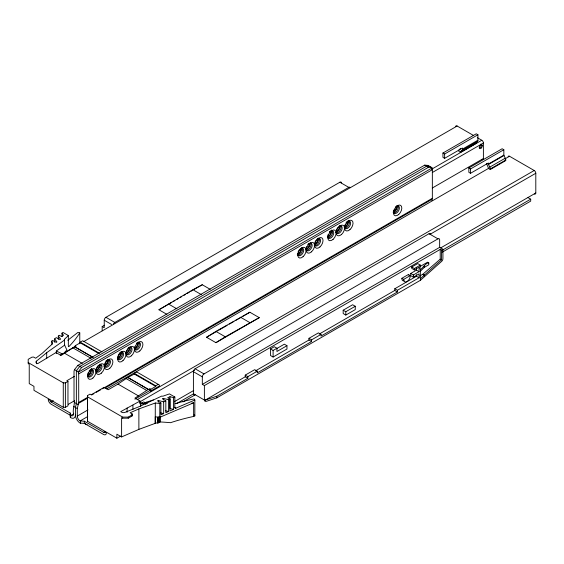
<?xml version="1.0" encoding="UTF-8"?>
<svg xmlns="http://www.w3.org/2000/svg" width="564" height="564" viewBox="0 0 564 564"><rect width="100%" height="100%" fill="white"/><g stroke="black" fill="none" stroke-linecap="round" stroke-linejoin="round"><path stroke-width="0.85" d="M61.97 336.581L61.97 333.204L62.964 332.436L68.35 335.545L68.343 346.056A1.29 0.529 -71.7 0 0 68.399 346.423A1.339 0.543 -72 0 0 68.653 346.648A1.396 0.564 -72.3 0 0 68.893 346.564L69.027 346.451A153.887 88.844 0 0 0 79.771 332.88L77.839 332.478L67.779 340.282M120.71 436.092L116.875 438.207L116.875 434.209L121.605 436.938L138.878 429.373L156.228 422.986L158.047 422.986L158.047 417.17M139.625 402.788L141.853 402.985L143.644 401.949L145.293 402.654L143.468 403.916L140.013 403.739L140.013 401.046L120.71 411.649L121.648 412.185A2.651 1.53 0 0 0 125.046 412.362L139.752 406.418L161.776 396.055L162.876 396.224A153.887 88.844 0 0 1 169.454 393.912L174.84 397.021L174.826 407.532A1.332 0.874 -52.2 0 0 175.905 408.153L194.841 400.024L194.143 398.91A153.887 88.844 0 0 0 175.185 403.69M75.181 347.424L75.238 345.704L80.236 342.813L98.714 353.487M134.923 399.164L149.862 390.542L149.911 388.822L150.757 389.308L155.756 386.418L155.756 385.769L134.324 373.389L134.324 374.045L155.756 386.418M149.862 390.542L150.701 391.028L150.757 389.308M459.166 149.714A3.053 1.762 60 0 0 458.849 150.828L458.849 151.371L460.534 152.343L460.605 151.561L461.965 150.419L477.447 141.486A3.053 1.762 60 0 0 477.934 140.189L477.934 134.768L476.249 133.795L442.944 153.02L442.944 157.356L444.636 158.329L462.459 148.043L462.459 149.122A3.053 1.762 60 0 1 461.965 150.419M460.534 152.343L476.016 143.411L476.079 142.621L477.447 141.486M121.605 436.938L121.605 417.579L122.642 418.178L128.275 418.178L132.025 416.013L132.173 413.934L130.136 412.756L138.878 408.928L155.297 403.013L159.831 403.471L160.916 402.999L160.916 414.822L163.673 413.638L163.673 401.822L165.83 400.891L165.83 412.707L168.587 411.523L168.587 399.707L169.891 399.15L169.891 410.966L173.5 409.415L173.5 397.599L174.84 397.021M132.025 416.013L132.173 413.934M158.047 422.986L159.774 421.964A3.948 1.283 20.5 0 1 160.232 421.964A182.031 59.241 20.5 0 1 170.554 422.69A151.399 87.413 0 0 1 193.628 416.444L194.841 415.922L194.841 400.024M430.008 166.514L426.574 166.204L79.792 366.417L76.359 370.689L76.359 403.605L75.421 407.469L75.421 414.977A6.634 3.828 60 0 1 70.733 417.684L70.338 417.459L70.274 413.088L51.035 401.977A1.325 0.768 60 0 1 50.097 400.355L48.215 399.27A3.983 2.298 60 0 0 51.035 404.148L70.733 415.52A3.983 2.298 60 0 0 73.546 413.891C72.241 409.09 75.336 404.367 74.018 399.756L74.018 371.161L74.483 369.603L77.917 365.338L424.699 165.125L428.132 165.428L431.883 167.6L432.348 169.693L432.348 198.288L431.883 200.502M105.087 431.425L103.564 432.306L84.318 421.202L80.109 420.934A3.983 2.298 60 0 1 77.296 416.063L77.296 408.555L78.706 402.463L78.706 373.869L78.234 371.775L81.667 367.502L428.45 167.289L431.883 167.6M419.983 266.568L427.561 262.189L428.781 262.894L428.781 264.777L424.262 267.385L420.335 271.277L420.335 278.729L441.443 259.877L441.443 250.113L442.93 249.253L442.93 258.728M442.874 259.271A2.39 1.382 -60 0 1 441.654 261.358L420.42 280.287L216.816 397.839L206.53 401.265M64.613 352.373L66.883 349.976L64.641 345.147L64.345 339.338A153.887 88.844 0 0 0 68.35 335.545M319.161 334.107L394.772 290.453L394.772 288.768L397.401 290.284L419.059 277.777L419.059 273.885L413.349 277.185L410.719 275.669L410.719 273.455L413.349 274.971L419.059 271.672L419.059 267.202L414.371 269.916L411.748 268.401L411.748 267.019L417.712 263.578L420.335 265.094C418.509 275.979 424.734 262.267 428.781 262.894M419.884 275.951L422.781 274.28L440.223 259.172L440.223 249.408L441.443 250.113M459.336 149.53L460.661 148.431M36.399 363.738L36.399 361.179L46.699 352.69L64.641 339.979M51.796 344.562L51.796 341.1L52.607 340.473L56.337 342.383L56.936 341.925L54.659 338.879L56.266 337.632L59.995 339.549L60.588 339.084L58.311 336.045L59.283 335.291L61.772 336.567L63.485 335.235L61.97 333.204M56.308 353.579L56.308 351.055L64.641 345.147M36.399 361.179A2.651 1.53 0 0 0 36.702 363.145L37.64 363.681L55.998 352.542L61.088 355.475L74.638 346.698L92.94 357.266M116.875 438.207L87.568 421.287L87.427 395.625L90.007 394.137L91.164 394.8L104.107 387.327L108.26 389.724L118.01 384.091L127.88 377.436L148.642 389.555L149.911 388.822M140.013 401.046L134.923 398.106L148.473 389.322M166.866 314.352L158.935 309.77L192.888 289.72L202.272 284.749L210.21 289.332M206.537 337.258L215.92 331.399L249.873 312.237L259.257 317.652L215.92 342.672L206.537 337.258L217.182 331.11M215.92 342.672L225.297 336.814L259.257 317.652M102.176 330.814L102.176 326.556L104.241 327.747L104.241 320.225A2.39 1.382 -60 0 1 105.926 317.299L339.88 182.228A2.39 1.382 -60 0 1 341.382 182.426M102.176 326.556L104.46 325.245M80.236 342.813L80.236 342.165L82.689 340.755L101.908 351.844M113.47 324.032A2.39 1.382 -60 0 1 114.837 322.446L348.792 187.375A2.39 1.382 -60 0 1 350.293 187.565M60.249 355.151L75.484 346.352M83.867 341.516L457.136 126.012L473.584 135.508M158.935 309.77L168.058 304.504M169.574 303.629L171.858 302.311M173.381 301.43L174.896 300.556M176.419 299.674L178.703 298.356M180.219 297.482L181.742 296.601M184.019 295.289L185.542 294.408M187.065 293.534L189.342 292.215M190.865 291.334L192.387 290.46M193.903 289.579L202.272 284.749M442.944 153.02L444.636 154L477.934 134.768M462.459 149.122L477.934 140.189M78.234 372.233L431.883 168.058M460.64 151.519L476.122 142.586M460.534 151.808L476.016 142.868M431.531 169.285L481.804 140.253A2.256 1.304 60 0 1 483.397 143.016L483.397 158.512A2.256 1.304 60 0 1 482.058 159.556M74.427 376.35L66.813 380.742L67.962 381.412L67.962 405.854L65.382 407.342L63.274 407.264L33.967 390.344L33.967 386.347L29.236 383.612L29.236 364.252L28.2 363.653L28.2 359.317L31.951 357.153L33.678 357.068L35.715 358.246L42.349 353.198L52.586 343.716L51.796 341.1M78.706 373.869L432.348 169.693M28.2 362.567L63.274 382.822L65.382 382.9L67.962 381.412M89.19 370.611L91.474 369.293M105.962 360.932L108.253 359.606M119.688 353.008L121.211 352.126M128.077 348.164L129.6 347.283M136.46 343.321L137.99 342.44M308.022 244.268L309.551 243.387M329.376 231.945L331.66 230.62M346.909 221.814L348.439 220.94M432.313 172.513L483.397 143.016M51.035 401.977L53.319 400.659M394.187 210.019L396.478 208.701M432.313 188.009L483.397 158.512M490.278 169.517L490.278 168.974A3.053 1.762 60 0 0 489.792 167.113L488.396 164.314L488.361 162.996L470.538 173.282L468.846 172.309L468.846 167.973L502.15 148.748L503.835 149.721L503.856 155.297L505.266 158.181A3.053 1.762 60 0 1 505.76 160.042L505.76 160.585L490.278 169.517L488.593 168.544L487.162 164.963A3.053 1.762 60 0 1 486.69 163.454M393.157 212.043L395.413 210.732M468.846 167.973L470.538 168.953L503.835 149.721M68.336 404.303L74.427 400.792M488.361 164.075L503.835 155.142M488.466 164.484L503.941 155.544M78.706 402.463L87.85 397.183M91.664 394.983L93.948 393.665M96.232 392.347L100.808 389.703M102.331 388.829L432.348 198.288M78.234 403.563L87.385 398.283M104.911 388.159L431.883 199.388M489.792 167.113L505.266 158.181M106.561 388.92L488.967 168.135M504.963 158.9L509.532 156.263L534.207 170.504A2.256 1.304 60 0 1 535.8 173.268L535.8 192.987A2.256 1.304 60 0 1 534.453 194.023M134.324 373.389L136.777 371.979L159.4 385.043L159.429 385.987L150.701 391.028M127.88 377.436L134.324 374.045M490.278 168.974L505.76 160.042M70.733 415.52L73.785 413.757M218.705 330.236L227.066 325.407M229.351 324.088L233.912 321.452M235.428 320.578L240.75 317.504M242.273 316.63L249.873 312.237M77.296 416.063L87.977 409.894M80.109 420.934L87.744 416.528M155.756 385.769L158.209 384.352M137.32 399.643L534.207 170.504M194.834 394.8A2.39 1.382 -60 0 1 193.41 393.693L193.41 371.704A2.39 1.382 -60 0 1 195.102 368.778L429.049 233.707A2.39 1.382 -60 0 1 430.72 234.391M139.95 401.815L194.552 370.287M429.923 234.398L535.8 173.268M87.427 395.625L87.568 396.844L122.642 417.092L128.275 417.092L132.025 414.928M204.013 373.925L437.96 238.854A2.39 1.382 -60 0 1 439.652 239.827L439.652 247.356L202.321 384.38L202.321 376.851A2.39 1.382 -60 0 1 204.013 373.925L195.102 368.778M174.72 401.448L193.762 390.457M440.576 247.963L535.8 192.987M202.321 384.38L204.387 385.572L440.223 249.408M270.48 348.933L274.308 346.719L276.931 348.242L276.931 351.485L286.963 345.697L286.963 349.031L273.11 357.033L270.48 355.517L270.48 348.933L273.11 350.448L276.931 348.242M176.849 403.457L193.628 393.771M442.239 250.24L530.703 199.162L530.703 201.115L442.239 252.186M182.955 401.885L195.158 394.842M411.748 267.019L414.371 268.534L420.335 265.094M276.459 348.728L284.334 344.181L286.963 345.697M343.18 310.207L352.634 304.75L355.264 306.266L355.264 309.601L345.81 315.064L343.18 313.542L343.18 310.207L345.81 311.723L355.264 306.266M401.85 278.292L408.406 274.506L410.282 275.592A4.646 2.679 -60 0 1 407.004 281.535A4.646 2.679 -60 0 1 403.732 279.37L401.85 278.292A4.646 2.679 -60 0 0 404.071 280.858M410.719 273.455L416.436 270.156L419.059 271.672M403.732 279.37L410.282 275.592M205.959 401.385A2.503 1.77 -45 0 1 205.148 401.272L204.929 401.145A2.369 1.678 -45 0 1 204.485 400.588L245.234 376.787L245.234 375.116L254.667 369.674L257.29 371.19L257.29 372.86L311.603 341.502L311.603 339.831L321.036 334.389L321.036 336.059L397.401 291.969L397.401 290.284M255.421 370.908L308.98 339.986L308.98 338.315L318.406 332.873L321.036 334.389M394.772 288.768L416.436 276.261L419.059 277.777M245.234 375.116L247.864 376.632L257.29 371.19M204.387 385.572L204.387 400.031A2.39 1.382 -60 0 0 204.415 400.355L216.816 396.231L247.864 378.303L247.864 376.632M163.673 401.822L158.399 400.503L157.603 400.849L160.916 402.999M168.587 399.707L163.32 398.395L162.517 398.741L165.83 400.891M173.5 397.599L169.99 396.725L167.677 397.712L169.891 399.15M193.628 416.444L193.628 402.795L159.831 417.311L155.248 416.845L155.248 423.458L155.297 403.013M146.154 403.916L146.154 402.224L153.408 399.932M75.421 414.977A6.634 3.828 60 0 0 80.109 423.099L84.318 423.367L103.564 434.477A3.983 2.298 60 0 0 106.377 432.849L104.502 431.763A1.325 0.768 60 0 1 103.564 432.306M173.5 409.415L169.99 408.54L169.99 396.725M165.576 410.775L168.587 411.523M160.662 412.883L163.673 413.638M56.308 351.055L62.181 353.825M477.32 137.665L481.804 140.253M481.381 145.16L482.319 145.695M528.024 197.619L530.703 199.162M424.699 165.125L428.45 167.289M339.88 182.228L348.792 187.375M429.049 233.707L437.96 238.854M439.652 247.356L442.93 249.253M440.223 259.172L441.443 259.877M422.781 274.28L424.072 275.028M394.772 290.453L397.401 291.969M308.98 338.315L311.603 339.831M308.98 339.986L311.603 341.502M192.888 289.72L201.545 294.725M240.497 317.208L249.873 322.622M168.312 303.911L176.969 308.91M215.92 331.399L225.297 336.814M245.234 376.787L247.864 378.303M105.926 317.299L114.837 322.446M104.241 320.225L111.665 324.512M193.41 371.704L202.321 376.851M193.41 393.693L204.387 400.031M80.236 342.165L99.454 353.261M75.238 345.704L76.077 346.19L74.638 346.698M75.569 347.368L93.109 357.491M128.049 377.661L148.642 389.555M72.77 347.776L91.072 358.344M126.012 378.514L146.605 390.408M174.403 407.286L175.905 408.16M64.768 353.353L82.309 363.484M118.01 384.091L138.603 395.984M77.917 365.338L81.667 367.502M141.853 402.985L143.468 403.916M74.483 369.603L78.234 371.775M74.483 402.52L78.234 404.684M73.546 406.39L77.296 408.555M146.154 402.224L147.5 403.182M194.143 414.808L194.841 415.922M70.338 417.459L70.274 413.088M470.538 168.953L470.538 173.282M444.636 154L444.636 158.329M428.132 165.428L428.132 165.894M424.262 265.503L424.262 267.385M424.262 274.76L424.262 276.416M420.42 269.345L420.42 271.228M420.42 278.679L420.42 280.287M416.436 267.921L416.436 270.156M416.436 274.703L416.436 276.261M414.371 268.534L414.371 269.916M413.349 274.971L413.349 277.185M345.81 311.723L345.81 315.064M273.11 350.448L273.11 357.033M216.816 396.231L216.816 397.839M163.32 398.395L163.32 400.08M160.232 416.133L160.232 421.964M159.831 403.471L159.774 421.964M158.808 416.845L158.808 422.535M158.399 400.503L158.399 402.195M157.765 417.275L157.765 422.986M145.293 402.654L145.293 404.409M140.676 403.796L140.676 406.355M138.878 408.928L138.878 429.373M132.907 405.149L132.907 409.513M128.275 417.092L128.275 418.178M127.076 407.969L127.076 412.333M122.642 417.092L122.642 418.178M87.568 396.844L87.568 421.287M84.318 421.202L84.318 423.367M80.504 421.16L80.504 423.324M79.771 332.88L79.771 343.751M65.382 382.9L65.382 407.342M63.274 382.822L63.274 407.264M58.311 336.045L58.311 339.422M54.659 338.879L54.659 342.256M46.699 352.69L46.699 358.655M341.481 182.644A2.39 1.382 -60 0 1 341.544 182.912M331.138 230.26A4.181 2.411 -60 0 1 330.758 234.25A4.181 2.411 -60 0 1 327.592 237.106M331.724 230.359A4.181 2.411 -60 0 1 331.724 235.188A4.181 2.411 -60 0 1 327.543 237.599M340.712 226.037A4.181 2.411 -60 0 1 339.993 230.591A4.181 2.411 -60 0 1 336.341 232.869M348.912 220.848A4.181 2.411 -60 0 1 348.439 225.72A4.181 2.411 -60 0 1 344.428 227.849M339.761 225.783A4.181 2.411 -60 0 1 339.042 229.661A4.181 2.411 -60 0 1 336.038 232.227M348.207 220.905A4.181 2.411 -60 0 1 347.48 224.789A4.181 2.411 -60 0 1 344.477 227.355M91.883 369.237A4.181 2.411 -60 0 1 91.579 373.833A4.181 2.411 -60 0 1 87.758 376.385M100.025 364.132A4.181 2.411 -60 0 1 100.18 368.673A4.181 2.411 -60 0 1 96.197 371.514M121.598 351.675A4.181 2.411 -60 0 1 121.598 356.504A4.181 2.411 -60 0 1 117.418 358.916M108.767 359.494A4.181 2.411 -60 0 1 108.464 364.083A4.181 2.411 -60 0 1 104.643 366.642M130.34 347.036A4.181 2.411 -60 0 1 130.044 351.626A4.181 2.411 -60 0 1 126.216 354.185M397.69 205.684A4.181 2.411 -60 0 1 397.387 210.273A4.181 2.411 -60 0 1 393.559 212.832M396.986 205.74A4.181 2.411 -60 0 1 396.259 209.625A4.181 2.411 -60 0 1 393.256 212.191M339.852 226.129A5.901 3.405 -60 0 1 335.735 232.572M331.759 231.536A5.901 3.405 -60 0 1 331.554 230.161M348.348 220.468A5.901 3.405 -60 0 1 344.174 227.701M309.855 243.57A4.181 2.411 -60 0 1 306.019 249.556M301.303 247.984A4.181 2.411 -60 0 1 300.584 251.868A4.181 2.411 -60 0 1 297.58 254.434M302.008 247.927A4.181 2.411 -60 0 1 301.536 252.799A4.181 2.411 -60 0 1 297.524 254.928M301.395 248.329A5.901 3.405 -60 0 1 297.27 254.78M318.188 238.234A4.181 2.411 -60 0 1 317.469 242.118A4.181 2.411 -60 0 1 314.465 244.684M318.893 238.177A4.181 2.411 -60 0 1 318.42 243.049A4.181 2.411 -60 0 1 314.409 245.185M310.151 242.816A4.181 2.411 -60 0 1 310.447 247.06A4.181 2.411 -60 0 1 306.717 250.254M306.322 250.197A4.181 2.411 -60 0 1 305.97 250.056M121.02 351.576A4.181 2.411 -60 0 1 120.633 355.567A4.181 2.411 -60 0 1 117.474 358.415M318.279 238.586A5.901 3.405 -60 0 1 314.155 245.03M138.081 342.221A4.181 2.411 -60 0 1 137.362 346.106A4.181 2.411 -60 0 1 134.359 348.672M129.635 347.093A4.181 2.411 -60 0 1 128.916 350.977A4.181 2.411 -60 0 1 125.913 353.543M91.178 369.3A4.181 2.411 -60 0 1 87.906 375.61M138.786 342.158A4.181 2.411 -60 0 1 138.483 346.754A4.181 2.411 -60 0 1 134.655 349.306M331.463 230.218A5.901 3.405 -60 0 1 327.945 237.014M397.077 206.086A5.901 3.405 -60 0 1 393.609 212.099M138.173 342.567A5.901 3.405 -60 0 1 134.704 348.573M91.319 368.863A5.901 3.405 -60 0 1 87.801 375.652M121.288 352.317A5.901 3.405 -60 0 1 117.82 358.323M99.715 364.774A5.901 3.405 -60 0 1 96.24 370.781M91.622 370.181A5.901 3.405 -60 0 1 91.417 368.807M108.154 359.895A5.901 3.405 -60 0 1 104.03 366.346M100.061 365.303A5.901 3.405 -60 0 1 99.913 364.654M129.727 347.438A5.901 3.405 -60 0 1 126.258 353.452M108.062 359.55A4.181 2.411 -60 0 1 107.174 363.717A4.181 2.411 -60 0 1 103.91 366.043M99.617 364.422A4.181 2.411 -60 0 1 96.345 370.738M309.84 243.458A5.901 3.405 -60 0 1 306.365 249.464M455.557 126.653A2.256 1.304 60 0 1 457.136 126.012M480.768 144.109A2.122 1.227 -60 0 1 481.219 144.462M481.367 145.441A2.122 1.227 -60 0 1 479.203 147.958M338.738 226.65A4.181 2.411 -60 0 1 342.151 227.877A4.181 2.411 -60 0 1 339.049 233.256A4.181 2.411 -60 0 1 336.285 230.909M336.391 230.323A4.181 2.411 -60 0 1 336.814 229.132M337.11 228.547A4.181 2.411 -60 0 1 337.864 227.489M346.733 222.167A4.181 2.411 -60 0 1 350.561 222.66A4.181 2.411 -60 0 1 347.643 228.293A4.181 2.411 -60 0 1 344.724 226.03M344.837 225.452A4.181 2.411 -60 0 1 345.013 224.853M345.908 223.125A4.181 2.411 -60 0 1 346.303 222.618M299.829 249.246A4.181 2.411 -60 0 1 303.658 249.739A4.181 2.411 -60 0 1 300.739 255.372A4.181 2.411 -60 0 1 297.827 253.109M298.109 251.932A4.181 2.411 -60 0 1 298.349 251.332M298.652 250.754A4.181 2.411 -60 0 1 299.399 249.697M136.608 343.476A4.181 2.411 -60 0 1 140.457 344.146A4.181 2.411 -60 0 1 137.214 349.765A4.181 2.411 -60 0 1 134.711 346.761M120.633 352.535A4.181 2.411 -60 0 1 123.551 354.791A4.181 2.411 -60 0 1 119.723 359.719A4.181 2.411 -60 0 1 118.003 355.919M118.546 354.742A4.181 2.411 -60 0 1 120.174 352.838M127.739 348.806A4.181 2.411 -60 0 1 131.997 348.855A4.181 2.411 -60 0 1 128.613 354.707A4.181 2.411 -60 0 1 126.449 351.041M126.688 350.448A4.181 2.411 -60 0 1 126.992 349.863M107.04 360.424A4.181 2.411 -60 0 1 110.445 361.475A4.181 2.411 -60 0 1 107.661 366.847A4.181 2.411 -60 0 1 104.552 365.232M104.587 364.675A4.181 2.411 -60 0 1 104.869 363.498M105.115 362.899A4.181 2.411 -60 0 1 105.412 362.321M105.764 361.771A4.181 2.411 -60 0 1 106.589 360.812M99.06 364.993A4.181 2.411 -60 0 1 102.013 366.692A4.181 2.411 -60 0 1 99.06 371.81A4.181 2.411 -60 0 1 96.106 370.104M96.141 369.554A4.181 2.411 -60 0 1 96.43 368.37M96.67 367.777A4.181 2.411 -60 0 1 96.973 367.192M97.325 366.642A4.181 2.411 -60 0 1 98.15 365.684M89.274 371.006A4.181 2.411 -60 0 1 93.377 370.463A4.181 2.411 -60 0 1 91.382 376.132A4.181 2.411 -60 0 1 87.702 375.497M87.702 374.425A4.181 2.411 -60 0 1 87.984 373.248M88.231 372.649A4.181 2.411 -60 0 1 88.527 372.071M316.714 239.496A4.181 2.411 -60 0 1 320.563 240.158A4.181 2.411 -60 0 1 317.32 245.784A4.181 2.411 -60 0 1 314.818 242.781M314.994 242.182A4.181 2.411 -60 0 1 315.234 241.589M315.537 241.004A4.181 2.411 -60 0 1 315.889 240.454M307.845 244.818A4.181 2.411 -60 0 1 312.075 244.706A4.181 2.411 -60 0 1 309.03 250.585A4.181 2.411 -60 0 1 306.372 247.652M306.555 247.06A4.181 2.411 -60 0 1 306.795 246.461M329.848 231.91A4.181 2.411 -60 0 1 333.676 232.41A4.181 2.411 -60 0 1 330.758 238.043A4.181 2.411 -60 0 1 327.839 235.78M327.952 235.202A4.181 2.411 -60 0 1 328.128 234.603M87.11 424.558A2.651 1.53 0 0 1 84.903 423.289M396.421 206.304A4.181 2.411 -60 0 1 399.361 208.377A4.181 2.411 -60 0 1 395.808 213.411A4.181 2.411 -60 0 1 393.616 210.287M395.512 207.002A4.181 2.411 -60 0 1 395.963 206.614M408.406 274.506A4.646 2.679 -60 0 1 408.399 275.133M508.115 156.447A2.256 1.304 60 0 1 509.532 156.263M191.274 403.309A151.399 87.413 0 0 1 193.628 402.795M481.212 148.015A2.122 1.227 -60 0 0 481.882 144.729A2.122 1.227 -60 0 0 479.372 146.95A2.122 1.227 -60 0 0 481.212 148.015M341.502 234.49A5.901 3.405 -60 0 0 343.37 225.346A5.901 3.405 -60 0 0 336.391 231.543A5.901 3.405 -60 0 0 341.502 234.49M349.948 229.618A5.901 3.405 -60 0 0 351.816 220.475A5.901 3.405 -60 0 0 344.83 226.665A5.901 3.405 -60 0 0 349.948 229.618M131.377 355.806A5.901 3.405 -60 0 0 133.252 346.663A5.901 3.405 -60 0 0 126.265 352.852A5.901 3.405 -60 0 0 131.377 355.806M139.823 350.935A5.901 3.405 -60 0 0 141.691 341.791A5.901 3.405 -60 0 0 134.711 347.981A5.901 3.405 -60 0 0 139.823 350.935M109.804 368.264A5.901 3.405 -60 0 0 111.672 359.12A5.901 3.405 -60 0 0 104.692 365.31A5.901 3.405 -60 0 0 109.804 368.264M101.358 373.135A5.901 3.405 -60 0 0 103.233 363.991A5.901 3.405 -60 0 0 96.247 370.188A5.901 3.405 -60 0 0 101.358 373.135M92.919 378.014A5.901 3.405 -60 0 0 94.787 368.87A5.901 3.405 -60 0 0 87.808 375.06A5.901 3.405 -60 0 0 92.919 378.014M122.938 360.678A5.901 3.405 -60 0 0 124.806 351.534A5.901 3.405 -60 0 0 117.827 357.731A5.901 3.405 -60 0 0 122.938 360.678M319.929 246.947A5.901 3.405 -60 0 0 321.797 237.804A5.901 3.405 -60 0 0 314.818 244A5.901 3.405 -60 0 0 319.929 246.947M303.044 256.698A5.901 3.405 -60 0 0 304.912 247.554A5.901 3.405 -60 0 0 297.933 253.744A5.901 3.405 -60 0 0 303.044 256.698M311.483 251.826A5.901 3.405 -60 0 0 313.358 242.675A5.901 3.405 -60 0 0 306.372 248.872A5.901 3.405 -60 0 0 311.483 251.826M333.063 239.369A5.901 3.405 -60 0 0 334.931 230.225A5.901 3.405 -60 0 0 327.945 236.415A5.901 3.405 -60 0 0 333.063 239.369M398.727 214.454A5.901 3.405 -60 0 0 400.595 205.31A5.901 3.405 -60 0 0 393.609 211.5A5.901 3.405 -60 0 0 398.727 214.454"/></g></svg>
